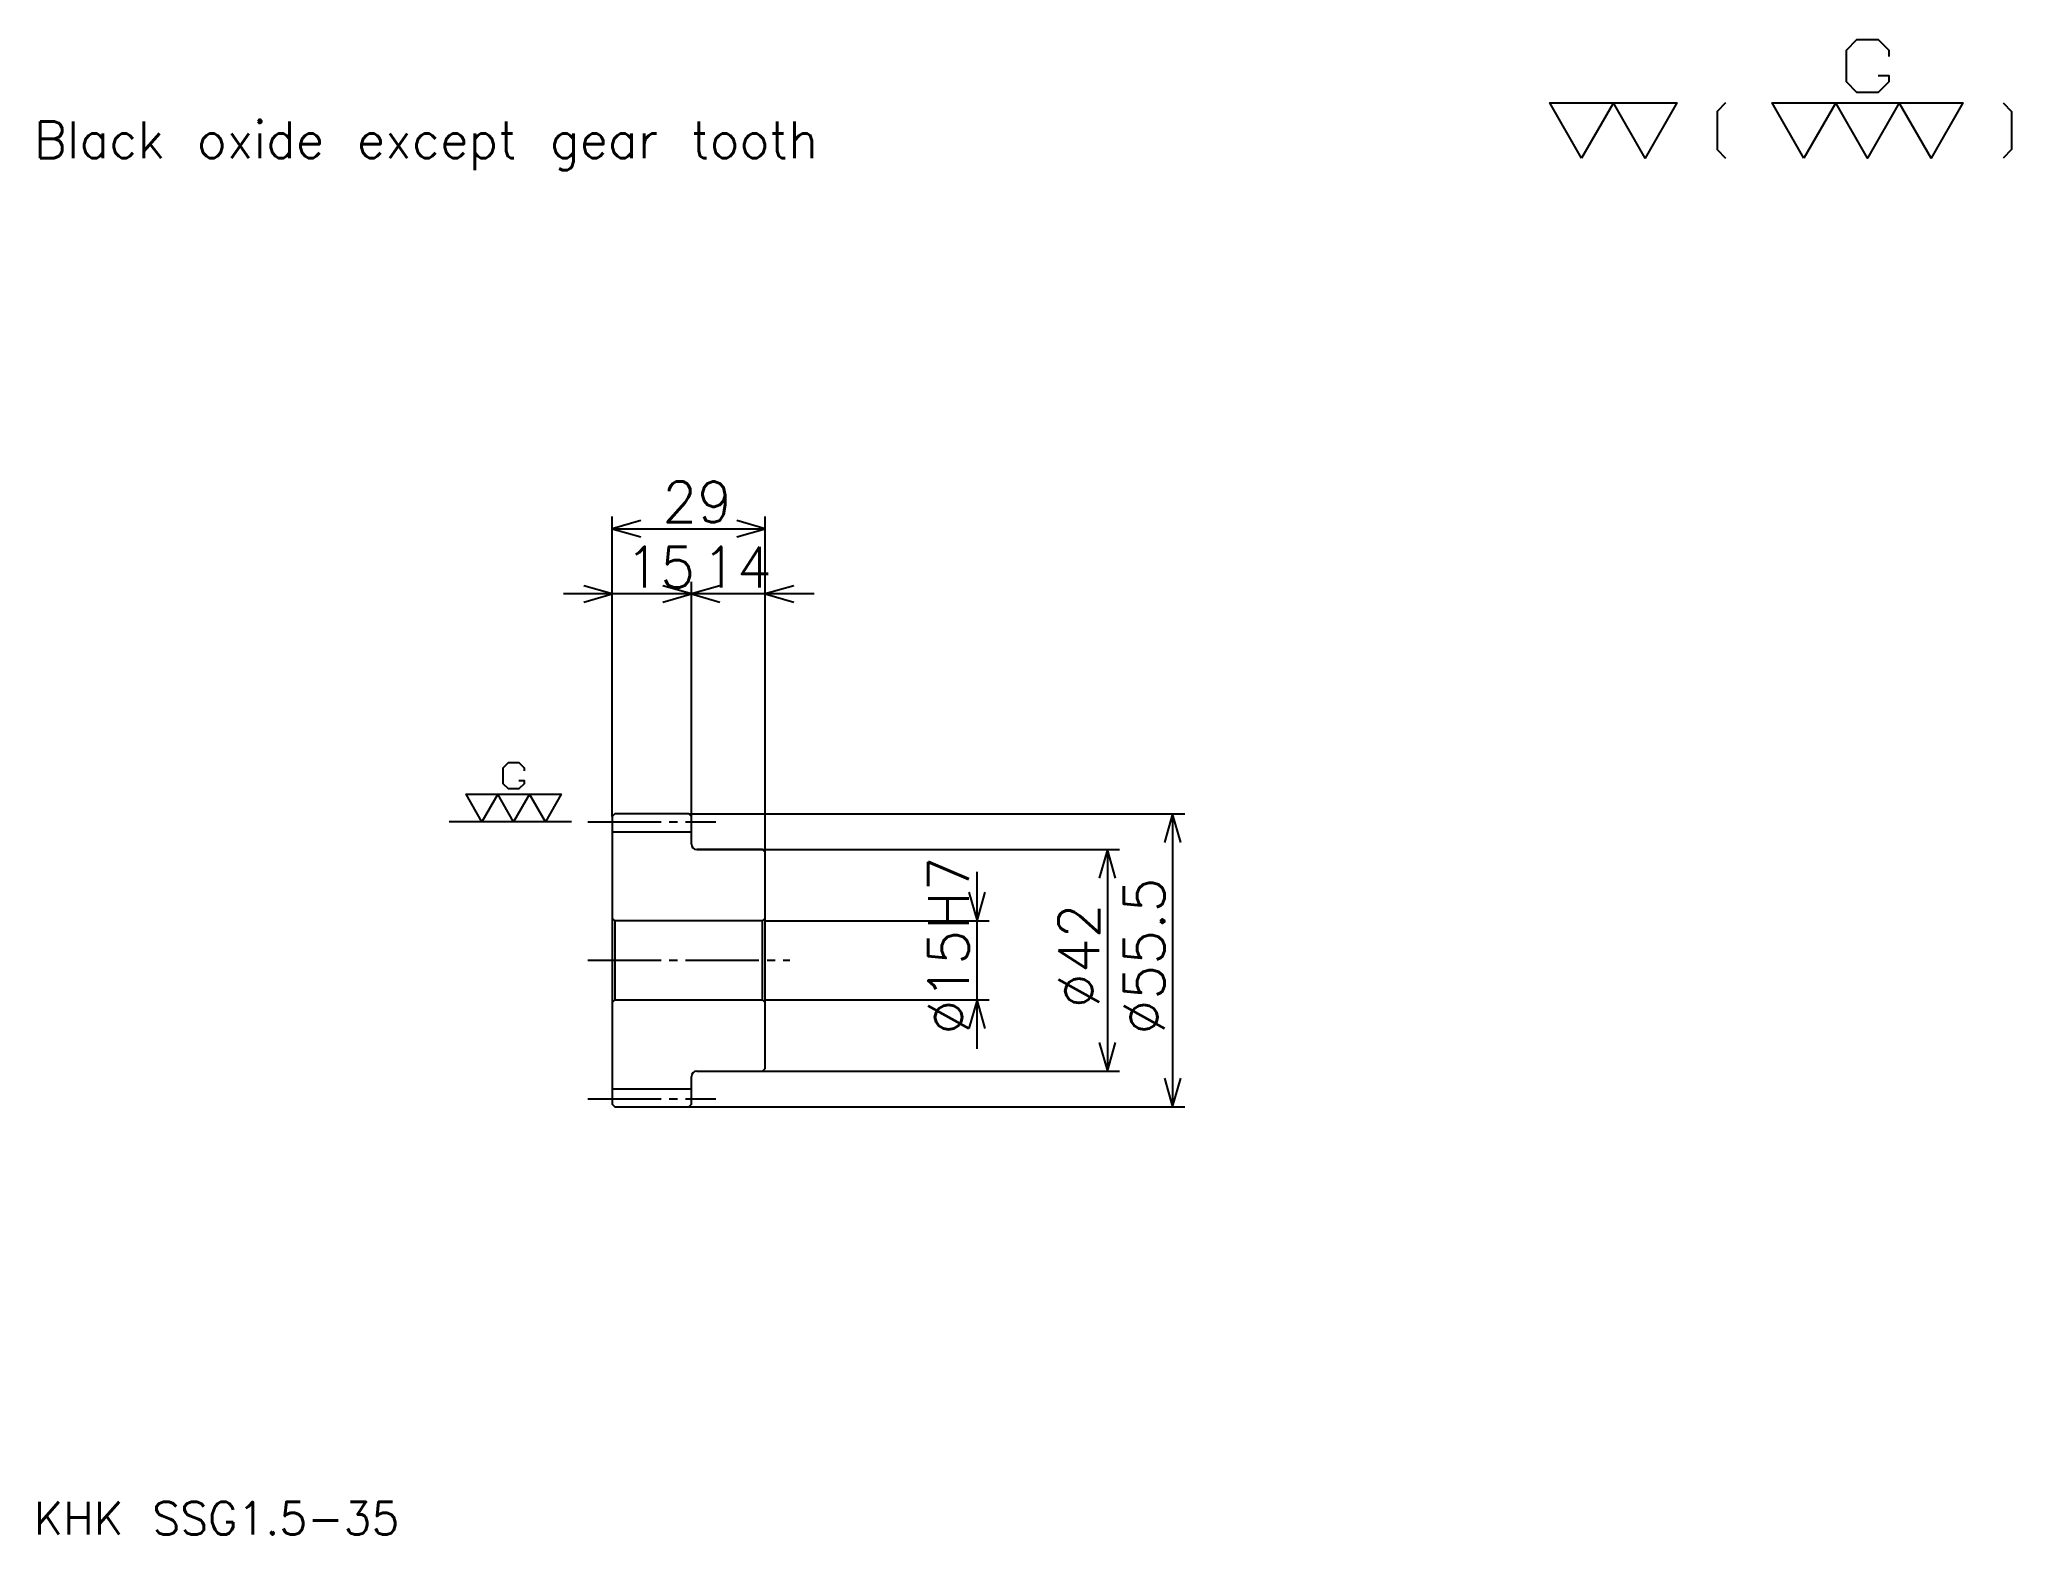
# Model space of a CAD drawing. Extents: x 16 to 390, y 17 to 300.
import ezdxf

# ---------------------------------------------------------------- set-up
doc = ezdxf.new("R2010")
doc.units = 0
doc.linetypes.add('DASHDOT', pattern=[18.521738, 13.891304, -1.543478, 1.543478, -1.543478])
doc.layers.get('0').update_dxf_attribs({"linetype": 'CONTINUOUS'})
doc.layers.add('DASHDOT', color=6, linetype='DASHDOT')
doc.styles.add('KANJI', font='TXT', dxfattribs={"bigfont": 'BIGFONT'})

msp = doc.modelspace()

# ---------------------------------------------------------------- linework, layer by layer
at = {"color": 5}
for p, q in [((125.021736, 153.543488), (125.021736, 209.880432)), ((154.021729, 153.543488), (154.021729, 209.880432)), ((125.021736, 207.565216), (154.021729, 207.565216)), ((149.282608, 195.217392), (115.760864, 195.217392)), ((163.282608, 195.217392), (130.760864, 195.217392)), ((140.021729, 153.543488), (140.021729, 197.532608)), ((125.021736, 153.043488), (125.021736, 153.543488)), ((139.521729, 153.543488), (154.021729, 153.543488)), ((140.021729, 153.043488), (140.021729, 153.543488)), ((154.021729, 153.543488), (233.510864, 153.543488)), ((154.021729, 146.293488), (154.021729, 153.543488)), ((231.195648, 153.543488), (231.195648, 98.04348)), ((141.021729, 146.793488), (154.021729, 146.793488)), ((154.021729, 146.793488), (221.16304, 146.793488)), ((218.847824, 146.793488), (218.847824, 104.79348)), ((194.152161, 109.032608), (194.152161, 142.554352)), ((154.021729, 133.293488), (196.467377, 133.293488)), ((154.021729, 118.29348), (196.467377, 118.29348)), ((141.021729, 104.79348), (154.021729, 104.79348)), ((154.021729, 104.79348), (221.16304, 104.79348)), ((139.521729, 98.04348), (154.021729, 98.04348)), ((154.021729, 98.04348), (233.510864, 98.04348))]:
    msp.add_line(p, q, dxfattribs=at)
at = {"color": 7}
msp.add_line((117.304344, 152.043488), (94.152168, 152.043488), dxfattribs=at)
at = {"color": 4}
for p, q in [((125.021736, 150.168488), (140.021729, 150.168488)), ((125.521736, 133.293488), (125.521736, 118.29348)), ((153.521729, 133.293488), (154.021729, 133.793488)), ((153.521729, 118.29348), (154.021729, 117.79348)), ((125.021736, 101.41848), (140.021729, 101.41848))]:
    msp.add_line(p, q, dxfattribs=at)
at = {"color": 7}
for points in [[(364.878265, 293.476959), (366.884766, 293.476959), (366.884766, 292.273041), (364.878265, 290.26651), (360.865204, 290.26651), (358.858704, 292.273041), (358.858704, 298.292603), (360.865204, 300.299133), (364.878265, 300.299133), (366.884766, 298.292603), (366.884766, 297.088684)], [(308.695648, 277.82608), (302.676086, 288.259979), (326.754333, 288.259979), (320.734772, 277.82608), (314.71521, 288.259979), (308.695648, 277.82608)], [(335.984344, 288.259979), (334.37912, 286.654785), (334.37912, 279.431305), (335.984344, 277.82608)], [(350.832611, 277.82608), (344.813049, 288.259979), (380.93042, 288.259979), (374.910858, 277.82608), (368.891296, 288.259979), (362.871735, 277.82608), (356.852173, 288.259979), (350.832611, 277.82608)], [(388.555206, 288.259979), (390.160431, 286.654785), (390.160431, 279.431305), (388.555206, 277.82608)], [(107.348907, 159.868912), (108.352173, 159.868912), (108.352173, 159.266968), (107.348907, 158.263702), (105.342392, 158.263702), (104.339127, 159.266968), (104.339127, 162.276733), (105.342392, 163.279999), (107.348907, 163.279999), (108.352173, 162.276733), (108.352173, 161.674789)], [(100.32608, 152.043488), (97.316299, 157.260437), (115.375, 157.260437), (112.365211, 152.043488), (109.355431, 157.260437), (106.34565, 152.043488), (103.335869, 157.260437), (100.32608, 152.043488)]]:
    msp.add_lwpolyline(points, dxfattribs=at)
at = {"color": 5}
for points in [[(130.423904, 209.108704), (125.021736, 207.565216), (130.423904, 206.021744)], [(148.619568, 206.021744), (154.021729, 207.565216), (148.619568, 209.108704)], [(119.61956, 193.67392), (125.021736, 195.217392), (119.61956, 196.760864)], [(134.619568, 193.67392), (140.021729, 195.217392), (134.619568, 196.760864)], [(145.423904, 196.760864), (140.021729, 195.217392), (145.423904, 193.67392)], [(159.42392, 196.760864), (154.021729, 195.217392), (159.42392, 193.67392)], [(232.739136, 148.141312), (231.195648, 153.543488), (229.652161, 148.141312)], [(220.391296, 141.391312), (218.847824, 146.793488), (217.304352, 141.391312)], [(192.608688, 138.695648), (194.152161, 133.293488), (195.695648, 138.695648)], [(195.695648, 112.891304), (194.152161, 118.29348), (192.608688, 112.891304)], [(217.304352, 110.195656), (218.847824, 104.79348), (220.391296, 110.195656)], [(229.652161, 103.445656), (231.195648, 98.04348), (232.739136, 103.445656)]]:
    msp.add_lwpolyline(points, dxfattribs=at)
at = {"color": 4}
for points in [[(140.021729, 147.793488), (140.021729, 153.043488), (139.521729, 153.543488), (125.521736, 153.543488), (125.021736, 153.043488), (125.021736, 117.79348)], [(141.021729, 104.79348), (153.521729, 104.79348), (154.021729, 105.29348), (154.021729, 146.293488), (153.521729, 146.793488), (141.021729, 146.793488)], [(125.021736, 117.79348), (125.521736, 118.29348), (153.521729, 118.29348), (153.521729, 133.293488), (125.521736, 133.293488), (125.021736, 133.793488)], [(125.021736, 117.79348), (125.021736, 98.54348), (125.521736, 98.04348), (139.521729, 98.04348), (140.021729, 98.54348), (140.021729, 103.79348)]]:
    msp.add_lwpolyline(points, dxfattribs=at)
for centre, start, end in [((141.021729, 147.793488), 180, 270), ((141.021729, 103.79348), 90, 180)]:
    msp.add_arc(centre, 1, start, end, dxfattribs=at)
at = {"layer": 'DASHDOT', "color": 7}
for p, q in [((120.391304, 152.043488), (144.652176, 152.043488)), ((120.391304, 125.79348), (158.652176, 125.79348)), ((120.391304, 99.54348), (144.652176, 99.54348))]:
    msp.add_line(p, q, dxfattribs=at)

# ---------------------------------------------------------------- texts
at = {"color": 7, "style": 'KANJI'}
for s, height, p in [('Black oxide except gear tooth', 6.945652, (15.434783, 277.82608)), ('29', 7.717391, (134.505432, 208.800003)), ('15', 7.717391, (127.505432, 196.452179)), ('14', 7.717391, (142.005432, 196.452179)), ('KHK SSG1.5-35', 6.173913, (15.434783, 16.97826))]:
    msp.add_text(s, height=height, dxfattribs=at).set_placement(p)
for s, p in [('%%c15H7', (192.608688, 111.709244)), ('%%c55.5', (229.652161, 111.709244)), ('%%c42', (217.304352, 116.725548))]:
    msp.add_text(s, height=7.717391, rotation=90, dxfattribs=at).set_placement(p)

doc.saveas('drawing.dxf')
